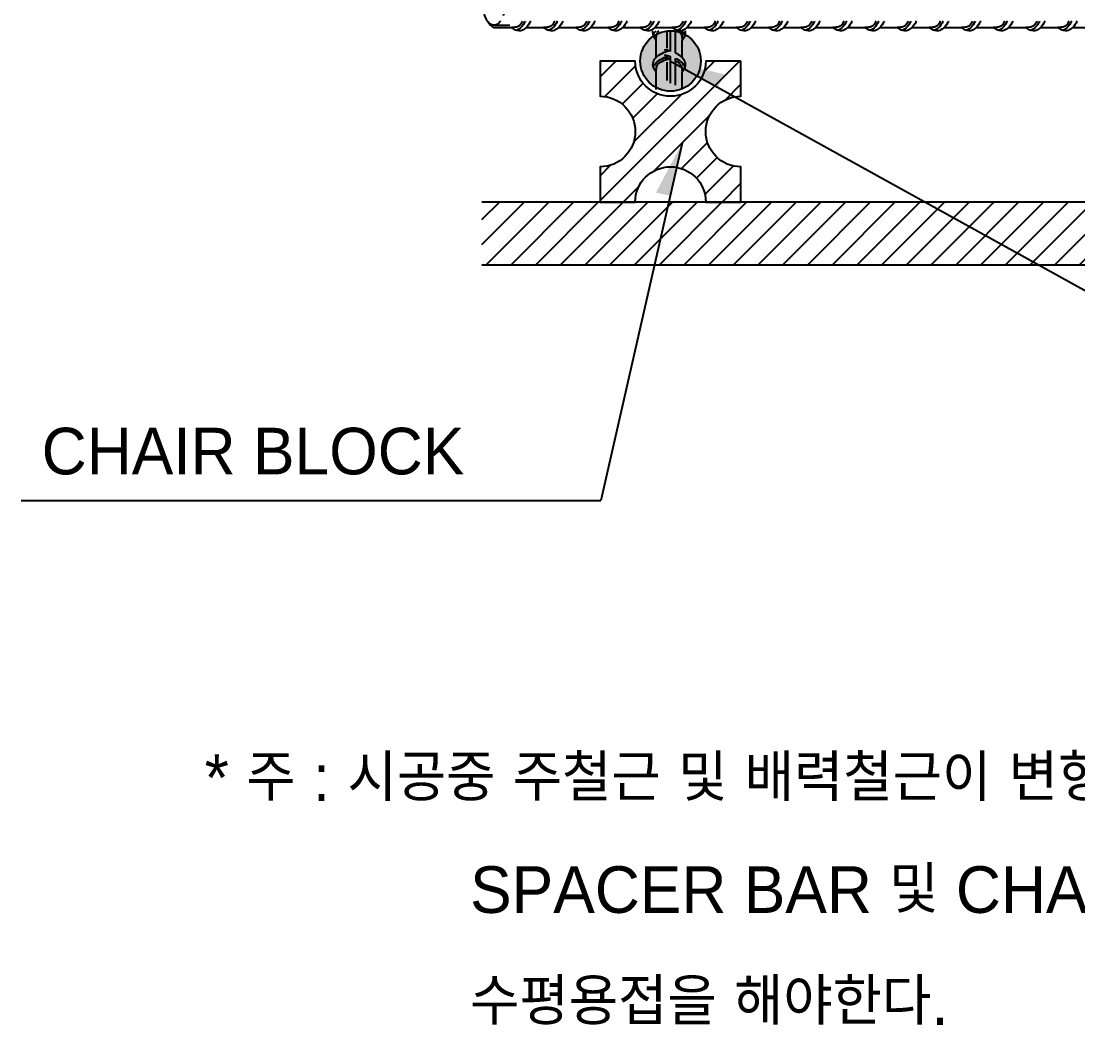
# Model space of a CAD drawing. Header units: millimetres. Extents: x -133 to 138, y -120 to 4.
# Drawn here: x -123.8 to -67.1, y -115.5 to -61.7 of the extents above; entities that cross this region are included whole.
import ezdxf

# ---------------------------------------------------------------- set-up
doc = ezdxf.new("R2010")
doc.units = ezdxf.units.MM
doc.header["$LTSCALE"] = 500
doc.header["$MEASUREMENT"] = 0
doc.styles.add('GHS', font='djdg.shx', dxfattribs={"bigfont": 'ghs.shx'})
pattern_1 = [(45, (-1561.2336, -224.63215), (-0.6629126, 0.6629126), [])]

# ---------------------------------------------------------------- blocks, each defined once
blk = doc.blocks.new('arw1')
at = {"color": 1}
blk.add_solid([(0, 0), (2.898, 0.776), (2.898, 0)], dxfattribs=at)

msp = doc.modelspace()

# ---------------------------------------------------------------- hatches: boundary and pattern name
h = msp.add_hatch(color=1)
h.paths.add_polyline_path([(-87.321, -63.864, 1), (-90.561, -63.864, 1)])
h.paths.add_polyline_path([(-62.29, -63.864, 1), (-65.53, -63.864, 1)])
h.paths.add_polyline_path([(-37.258, -63.864, 1), (-40.498, -63.864, 1)])
h = msp.add_hatch()
h.set_pattern_fill('_U', color=1, scale=0.9375, angle=45, style=0, pattern_type=0)
h.set_pattern_definition(pattern_1)
edge = h.paths.add_edge_path()
edge.add_line((-85.161, -63.864), (-87.051, -63.864))
edge.add_arc((-88.941, -63.864), 1.89, -180, 0, ccw=False)
edge.add_line((-90.831, -63.864), (-92.721, -63.864))
edge.add_line((-92.721, -63.864), (-92.721, -65.754))
edge.add_arc((-92.721, -67.644), 1.89, -90, 90, ccw=False)
edge.add_line((-92.721, -69.534), (-92.721, -71.424))
edge.add_line((-92.721, -71.424), (-90.831, -71.424))
edge.add_arc((-88.941, -71.424), 1.89, 0, 180, ccw=False)
edge.add_line((-87.051, -71.424), (-85.161, -71.424))
edge.add_line((-85.161, -71.424), (-85.161, -69.534))
edge.add_arc((-85.161, -67.644), 1.89, 90, 270, ccw=False)
edge.add_line((-85.161, -65.754), (-85.161, -63.864))
h = msp.add_hatch()
h.set_pattern_fill('_U', color=1, scale=0.9375, angle=45, style=0, pattern_type=0)
h.set_pattern_definition(pattern_1)
h.paths.add_polyline_path([(-99.053, -74.786), (-29.563, -74.786), (-29.563, -71.411), (-99.053, -71.411)])

# ---------------------------------------------------------------- linework, layer by layer
at = {"color": 1}
for p, q in [((-98.403, -61.951), (-97.553, -61.951)), ((-98.403, -62.072), (-97.468, -62.072)), ((-96.679, -62.072), (-95.745, -62.072)), ((-94.955, -62.072), (-94.021, -62.072)), ((-93.232, -62.072), (-92.297, -62.072)), ((-91.508, -62.072), (-90.574, -62.072)), ((-89.784, -62.072), (-88.85, -62.072)), ((-89.114, -63.182), (-89.114, -62.244)), ((-88.941, -63.33), (-88.941, -62.244)), ((-88.665, -63.43), (-88.665, -62.244)), ((-88.061, -62.072), (-87.126, -62.072)), ((-86.337, -62.072), (-85.402, -62.072)), ((-84.613, -62.072), (-83.679, -62.072)), ((-83.456, -62.217), (-83.682, -62.072)), ((-83.268, -62.244), (-83.456, -62.217)), ((-82.89, -62.072), (-81.955, -62.072)), ((-81.166, -62.072), (-80.231, -62.072)), ((-79.442, -62.072), (-78.508, -62.072)), ((-79.442, -62.072), (-78.508, -62.072)), ((-77.719, -62.072), (-76.784, -62.072)), ((-75.995, -62.072), (-75.06, -62.072)), ((-74.271, -62.072), (-73.337, -62.072)), ((-72.548, -62.072), (-71.613, -62.072)), ((-70.824, -62.072), (-69.889, -62.072)), ((-69.1, -62.072), (-68.166, -62.072)), ((-67.377, -62.072), (-66.442, -62.072)), ((-89.71, -63.673), (-89.71, -62.738)), ((-89.71, -63.673), (-89.71, -62.738)), ((-88.321, -63.673), (-88.321, -62.738)), ((-88.321, -63.673), (-88.321, -62.738)), ((-89.114, -64.906), (-89.114, -63.924)), ((-88.941, -65.053), (-88.941, -63.621)), ((-88.941, -63.864), (-46.082, -87.571)), ((-88.665, -65.154), (-88.665, -63.721)), ((-89.71, -65.397), (-89.71, -64.462)), ((-88.321, -65.397), (-88.321, -64.462)), ((-88.321, -68.264), (-92.678, -87.43)), ((-99.053, -71.411), (-29.563, -71.411)), ((-99.053, -74.786), (-29.563, -74.786)), ((-123.765, -87.43), (-92.678, -87.43))]:
    msp.add_line(p, q, dxfattribs=at)
for points in [[(-98.403, -61.951, -0.167885), (-98.599, -61.883, -0.105329), (-98.808, -61.633, -0.067711), (-98.929, -61.303, -0.053868), (-98.976, -60.865, -0.053868), (-98.929, -60.427, -0.067711), (-98.808, -60.097, -0.105329), (-98.599, -59.847, -0.167885), (-98.403, -59.779, -0.167885), (-98.206, -59.847, -0.105329), (-97.998, -60.097, -0.067711), (-97.877, -60.427, -0.053868), (-97.83, -60.865, -0.053868), (-97.877, -61.303, -0.029534), (-97.919, -61.451, -0.105329)], [(-98.056, -61.727, -0.069642), (-98.206, -61.883, -0.167885), (-98.403, -61.951, -0.167885)], [(-96.436, -61.727, -0.020276), (-96.496, -61.84, -0.106606), (-96.78, -62.155, -0.156984), (-97.058, -62.244), (-97.245, -62.217), (-97.471, -62.072)], [(-96.872, -61.727, -0.020276), (-96.931, -61.84, -0.22525), (-97.2, -62.046, -0.047901), (-97.471, -62.072)], [(-96.728, -61.727, -0.020276), (-96.787, -61.84, -0.106606), (-97.072, -62.155, -0.080536), (-97.208, -62.223, -0.156984)], [(-94.713, -61.727, -0.020276), (-94.772, -61.84, -0.106606), (-95.056, -62.155, -0.156984), (-95.334, -62.244), (-95.522, -62.217), (-95.748, -62.072)], [(-95.148, -61.727, -0.020276), (-95.208, -61.84, -0.22525), (-95.477, -62.046, -0.047901), (-95.748, -62.072)], [(-95.004, -61.727, -0.020276), (-95.063, -61.84, -0.106606), (-95.348, -62.155, -0.080536), (-95.484, -62.223, -0.156984)], [(-92.989, -61.727, -0.020276), (-93.048, -61.84, -0.106606), (-93.333, -62.155, -0.156984), (-93.611, -62.244), (-93.798, -62.217), (-94.024, -62.072)], [(-93.425, -61.727, -0.020276), (-93.484, -61.84, -0.22525), (-93.753, -62.046, -0.047901), (-94.024, -62.072)], [(-93.28, -61.727, -0.020276), (-93.34, -61.84, -0.106606), (-93.624, -62.155, -0.080536), (-93.761, -62.223, -0.156984)], [(-91.265, -61.727, -0.020276), (-91.324, -61.84, -0.106606), (-91.609, -62.155, -0.156984), (-91.887, -62.244), (-92.074, -62.217), (-92.3, -62.072)], [(-91.701, -61.727, -0.020276), (-91.76, -61.84, -0.22525), (-92.029, -62.046, -0.047901), (-92.3, -62.072)], [(-91.557, -61.727, -0.020276), (-91.616, -61.84, -0.106606), (-91.901, -62.155, -0.080536), (-92.037, -62.223, -0.156984)], [(-89.541, -61.727, -0.020276), (-89.601, -61.84, -0.106606), (-89.885, -62.155, -0.156984), (-90.163, -62.244), (-90.35, -62.217), (-90.577, -62.072)], [(-89.977, -61.727, -0.020276), (-90.037, -61.84, -0.22525), (-90.306, -62.046, -0.047901), (-90.577, -62.072)], [(-89.833, -61.727, -0.020276), (-89.892, -61.84, -0.106606), (-90.177, -62.155, -0.080536), (-90.313, -62.223, -0.156984)], [(-88.254, -61.727, -0.020276), (-88.313, -61.84, -0.22525), (-88.582, -62.046, -0.047901), (-88.853, -62.072)], [(-87.818, -61.727, -0.020276), (-87.877, -61.84, -0.106606), (-88.162, -62.155, -0.156984), (-88.439, -62.244), (-88.627, -62.217), (-88.853, -62.072)], [(-88.109, -61.727, -0.020276), (-88.169, -61.84, -0.106606), (-88.453, -62.155, -0.080536), (-88.59, -62.223, -0.156984)], [(-86.094, -61.727, -0.020276), (-86.153, -61.84, -0.106606), (-86.438, -62.155, -0.156984), (-86.716, -62.244), (-86.903, -62.217), (-87.129, -62.072)], [(-86.53, -61.727, -0.020276), (-86.589, -61.84, -0.22525), (-86.858, -62.046, -0.047901), (-87.129, -62.072)], [(-86.386, -61.727, -0.020276), (-86.445, -61.84, -0.106606), (-86.73, -62.155, -0.080536), (-86.866, -62.223, -0.156984)], [(-84.37, -61.727, -0.020276), (-84.43, -61.84, -0.106606), (-84.714, -62.155, -0.156984), (-84.992, -62.244), (-85.179, -62.217), (-85.406, -62.072)], [(-84.806, -61.727, -0.020276), (-84.866, -61.84, -0.22525), (-85.135, -62.046, -0.047901), (-85.406, -62.072)], [(-84.662, -61.727, -0.020276), (-84.721, -61.84, -0.106606), (-85.006, -62.155, -0.080536), (-85.142, -62.223, -0.156984)], [(-83.083, -61.727, -0.020276), (-83.142, -61.84, -0.22525), (-83.411, -62.046, -0.047901), (-83.682, -62.072)], [(-82.938, -61.727, -0.020276), (-82.998, -61.84, -0.106606), (-83.282, -62.155, -0.080536), (-83.419, -62.223, -0.156984)], [(-82.647, -61.727, -0.020276), (-82.706, -61.84, -0.106606), (-82.991, -62.155, -0.156984), (-83.268, -62.244, -0.156984)], [(-80.923, -61.727, -0.020276), (-80.982, -61.84, -0.106606), (-81.267, -62.155, -0.156984), (-81.545, -62.244), (-81.732, -62.217), (-81.958, -62.072)], [(-81.359, -61.727, -0.020276), (-81.418, -61.84, -0.22525), (-81.687, -62.046, -0.047901), (-81.958, -62.072)], [(-81.215, -61.727, -0.020276), (-81.274, -61.84, -0.106606), (-81.559, -62.155, -0.080536), (-81.695, -62.223, -0.156984)], [(-79.635, -61.727, -0.020276), (-79.695, -61.84, -0.22525), (-79.964, -62.046, -0.047901), (-80.235, -62.072)], [(-79.199, -61.727, -0.020276), (-79.259, -61.84, -0.106606), (-79.543, -62.155, -0.156984), (-79.821, -62.244), (-80.008, -62.217), (-80.235, -62.072)], [(-79.491, -61.727, -0.020276), (-79.55, -61.84, -0.106606), (-79.835, -62.155, -0.080536), (-79.971, -62.223, -0.156984)], [(-77.476, -61.727, -0.020276), (-77.535, -61.84, -0.106606), (-77.82, -62.155, -0.156984), (-78.097, -62.244), (-78.285, -62.217), (-78.511, -62.072)], [(-77.912, -61.727, -0.020276), (-77.971, -61.84, -0.22525), (-78.24, -62.046, -0.047901), (-78.511, -62.072)], [(-77.767, -61.727, -0.020276), (-77.827, -61.84, -0.106606), (-78.111, -62.155, -0.080536), (-78.248, -62.223, -0.156984)], [(-75.752, -61.727, -0.020276), (-75.811, -61.84, -0.106606), (-76.096, -62.155, -0.156984), (-76.374, -62.244), (-76.561, -62.217), (-76.787, -62.072)], [(-76.188, -61.727, -0.020276), (-76.247, -61.84, -0.22525), (-76.516, -62.046, -0.047901), (-76.787, -62.072)], [(-76.044, -61.727, -0.020276), (-76.103, -61.84, -0.106606), (-76.388, -62.155, -0.080536), (-76.524, -62.223, -0.156984)], [(-74.028, -61.727, -0.020276), (-74.088, -61.84, -0.106606), (-74.372, -62.155, -0.156984), (-74.65, -62.244), (-74.837, -62.217), (-75.064, -62.072)], [(-74.464, -61.727, -0.020276), (-74.524, -61.84, -0.22525), (-74.792, -62.046, -0.047901), (-75.064, -62.072)], [(-74.32, -61.727, -0.020276), (-74.379, -61.84, -0.106606), (-74.664, -62.155, -0.080536), (-74.8, -62.223, -0.156984)], [(-72.305, -61.727, -0.020276), (-72.364, -61.84, -0.106606), (-72.649, -62.155, -0.156984), (-72.926, -62.244), (-73.114, -62.217), (-73.34, -62.072)], [(-72.741, -61.727, -0.020276), (-72.8, -61.84, -0.22525), (-73.069, -62.046, -0.047901), (-73.34, -62.072)], [(-72.596, -61.727, -0.020276), (-72.656, -61.84, -0.106606), (-72.94, -62.155, -0.080536), (-73.077, -62.223, -0.156984)], [(-70.581, -61.727, -0.020276), (-70.64, -61.84, -0.106606), (-70.925, -62.155, -0.156984), (-71.203, -62.244), (-71.39, -62.217), (-71.616, -62.072)], [(-71.017, -61.727, -0.020276), (-71.076, -61.84, -0.22525), (-71.345, -62.046, -0.047901), (-71.616, -62.072)], [(-70.873, -61.727, -0.020276), (-70.932, -61.84, -0.106606), (-71.216, -62.155, -0.080536), (-71.353, -62.223, -0.156984)], [(-68.857, -61.727, -0.020276), (-68.917, -61.84, -0.106606), (-69.201, -62.155, -0.156984), (-69.479, -62.244), (-69.666, -62.217), (-69.893, -62.072)], [(-69.293, -61.727, -0.020276), (-69.353, -61.84, -0.22525), (-69.621, -62.046, -0.047901), (-69.893, -62.072)], [(-69.149, -61.727, -0.020276), (-69.208, -61.84, -0.106606), (-69.493, -62.155, -0.080536), (-69.629, -62.223, -0.156984)], [(-67.134, -61.727, -0.020276), (-67.193, -61.84, -0.106606), (-67.478, -62.155, -0.156984), (-67.755, -62.244), (-67.943, -62.217), (-68.169, -62.072)], [(-67.57, -61.727, -0.020276), (-67.629, -61.84, -0.22525), (-67.898, -62.046, -0.047901), (-68.169, -62.072)], [(-67.425, -61.727, -0.020276), (-67.485, -61.84, -0.106606), (-67.769, -62.155, -0.080536), (-67.906, -62.223, -0.156984)], [(-89.71, -62.741), (-89.856, -62.515), (-89.883, -62.328, -0.044238), (-89.875, -62.244, -0.044238)], [(-89.861, -62.478, -0.080536), (-89.793, -62.342, -0.031358), (-89.714, -62.244, -0.031358)], [(-89.71, -62.741, -0.047901), (-89.685, -62.47, -0.173385), (-89.545, -62.244, -0.173385)], [(-88.486, -62.244, -0.173385), (-88.346, -62.47, -0.047901), (-88.321, -62.741)], [(-88.156, -62.244, -0.044238), (-88.148, -62.328), (-88.175, -62.515), (-88.321, -62.741)], [(-88.318, -62.244, -0.031358), (-88.238, -62.342, -0.080536), (-88.17, -62.478)], [(-89.71, -64.465), (-89.856, -64.239), (-89.883, -64.052, -0.156984), (-89.793, -63.774, -0.106606), (-89.479, -63.489, -0.072284), (-89.058, -63.322, -0.168799), (-89.24, -63.256, -0.11924), (-88.974, -63.322, -0.005285), (-88.941, -63.33)], [(-88.665, -63.43, -0.020276), (-88.552, -63.489, -0.106606), (-88.238, -63.774, -0.156984), (-88.148, -64.052), (-88.175, -64.239), (-88.321, -64.465)], [(-89.861, -64.202, -0.080536), (-89.793, -64.065, -0.106606), (-89.479, -63.781, -0.072284), (-89.058, -63.613, -0.168799), (-89.24, -63.548, -0.11924), (-88.974, -63.613, -0.005285), (-88.941, -63.621)], [(-89.71, -64.465, -0.047901), (-89.685, -64.194, -0.22525), (-89.479, -63.925, -0.072284), (-89.058, -63.757, -0.168799), (-89.24, -63.692, -0.11924), (-88.974, -63.757, -0.005285), (-88.941, -63.765)], [(-88.665, -63.721, -0.020276), (-88.552, -63.781, -0.106606), (-88.238, -64.065, -0.080536), (-88.17, -64.202)], [(-88.665, -63.866, -0.020276), (-88.552, -63.925, -0.22525), (-88.346, -64.194, -0.047901), (-88.321, -64.465)]]:
    msp.add_lwpolyline(points, format="xyb", dxfattribs=at)
msp.add_lwpolyline([(-85.161, -63.864), (-87.051, -63.864, -1), (-90.831, -63.864), (-92.721, -63.864), (-92.721, -65.754, -1), (-92.721, -69.534), (-92.721, -71.424), (-90.831, -71.424, -1), (-87.051, -71.424), (-85.161, -71.424), (-85.161, -69.534, -1), (-85.161, -65.754)], format="xyb", close=True, dxfattribs=at)
msp.add_circle((-88.941, -63.864), 1.62, dxfattribs=at)
msp.add_arc((-98.198, -61.534), 0.575, 202.2741, 249.1853, dxfattribs=at)

# ---------------------------------------------------------------- block references
at = {"color": 7, "rotation": 331.051422070654}
msp.add_blockref('arw1', (-88.941, -63.864), dxfattribs=at)
at = {"color": 7, "yscale": -1, "rotation": 257.1919398067965}
msp.add_blockref('arw1', (-88.321, -68.264), dxfattribs=at)

# ---------------------------------------------------------------- texts
at = {"color": 0, "style": 'GHS'}
for s, p in [('CHAIR BLOCK', (-122.662, -86.023)), ('* 주 : 시공중 주철근 및 배력철근이 변형하지 않도록', (-113.924, -103.531)), ('SPACER BAR 및 CHAIR BLOCK를 충분히', (-99.689, -109.531)), ('수평용접을 해야한다.', (-99.689, -115.531))]:
    msp.add_text(s, height=2.5, dxfattribs=at).set_placement(p)

doc.saveas('drawing.dxf')
